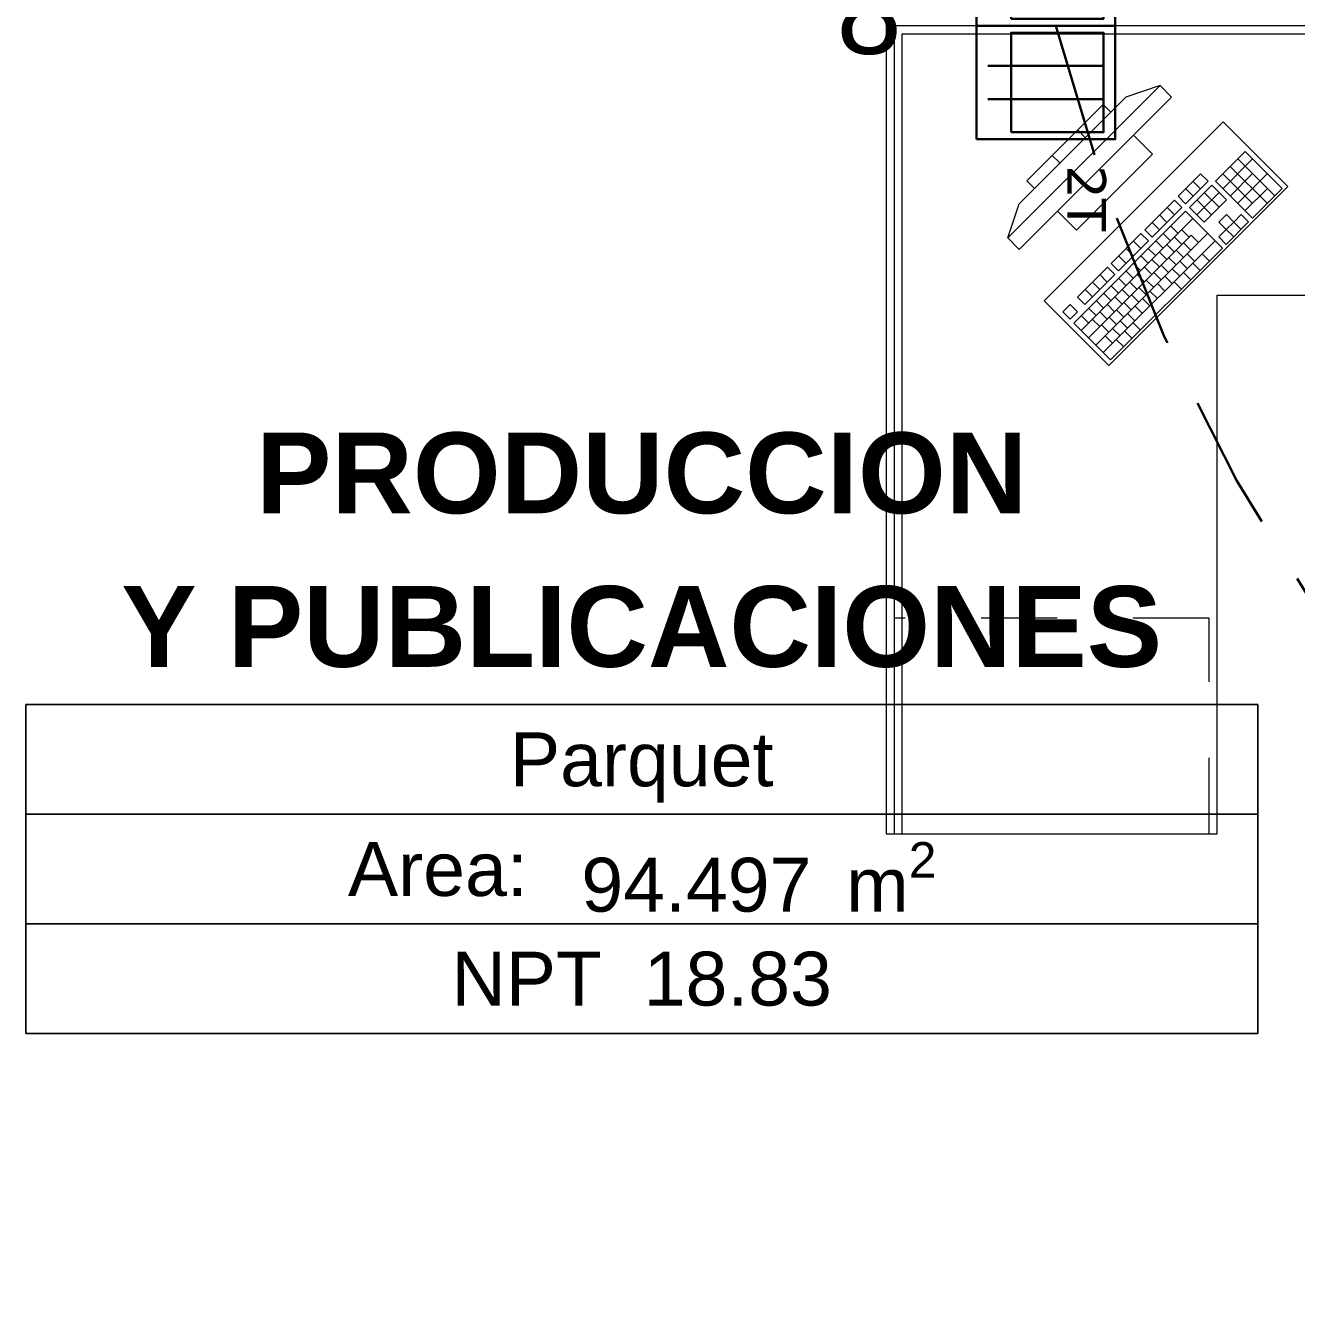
# Model space of a CAD drawing. Header units: inches. Extents: x -19 to 5698, y -728 to 92.
# Drawn here: x 409.863 to 412.223, y 10.026 to 12.412 of the extents above; entities that cross this region are included whole.
import ezdxf

# ---------------------------------------------------------------- set-up
doc = ezdxf.new("R2010")
doc.units = ezdxf.units.IN
doc.header["$MEASUREMENT"] = 0
doc.linetypes.add('HIDDEN', pattern=[0.375, 0.25, -0.125])
doc.linetypes.add('Rayas', pattern=[0.282222, 0.141111, -0.141111])
doc.layers.get('0').update_dxf_attribs({"color": 61})
doc.layers.add('00 conduct tomacorr', color=120, linetype='HIDDEN', lineweight=30)
doc.layers.add('00 IE LUZ EMERGENCIA', color=253, linetype='Continuous', lineweight=0)
doc.layers.add('02 _ ARQ _ ZON _ Espacio.3D', color=7, linetype='Continuous')
doc.layers.add('Interior - Mobiliario', color=7, linetype='Continuous')
doc.styles.add('Annotative', font='arial.ttf')
doc.styles.add('Estilo_Generado_1', font='swisseb.ttf')
doc.styles.add('Estilo_Generado_7', font='swisse.ttf')

# ---------------------------------------------------------------- blocks, each defined once
blk = doc.blocks.new('CAJA POP UP 6 MODULOS')
at = {"layer": '00 conduct tomacorr', "linetype": 'Continuous'}
for p, q in [((-0.095, -0.165), (-0.095, -0.0151)), ((-0.052, -0.165), (-0.052, -0.0151)), ((0.052, -0.165), (0.052, -0.0151)), ((0.095, -0.165), (0.095, -0.0151)), ((0, -0.165), (0, -0.18))]:
    blk.add_line(p, q, dxfattribs=at)
for points in [[(-0.147, 0), (0.147, 0), (0.147, -0.18), (-0.147, -0.18)], [(0, 0), (0.147, 0), (0.147, -0.18), (0, -0.18)]]:
    blk.add_lwpolyline(points, close=True, dxfattribs=at)
for points in [[(-0.138, -0.045), (-0.009, -0.045), (-0.009, -0.165), (-0.138, -0.165), (-0.138, -0.045)], [(0.009, -0.045), (0.138, -0.045), (0.138, -0.165), (0.009, -0.165), (0.009, -0.045)]]:
    blk.add_lwpolyline(points, dxfattribs=at)
at = {"color": 1, "insert": (-0.1807, -0.168), "char_height": 0.05, "attachment_point": 1, "rotation": 180}
blk.add_mtext_dynamic_manual_height_columns('{\\fVerdana|b0|i0|c0|p34;2T}', width=0.000481, gutter_width=0.1561, heights=[0], dxfattribs=at)

msp = doc.modelspace()

# ---------------------------------------------------------------- linework, layer by layer
at = {"layer": '00 conduct tomacorr'}
msp.add_arc((415.1527, 13.2687, 0.0002), 3.4836, 194.2309, 272.7392, dxfattribs=at)
at = {"layer": '02 _ ARQ _ ZON _ Espacio.3D', "color": 251, "linetype": 'Continuous', "lineweight": 13}
for p, q in [((412.151, 11.1523), (409.8634, 11.1523)), ((409.8634, 11.1523), (409.8634, 10.5416)), ((409.8634, 11.1523), (412.151, 11.1523)), ((409.8634, 10.9487), (409.8634, 11.1523)), ((412.151, 10.5416), (412.151, 11.1523)), ((412.151, 11.1523), (412.151, 10.9487)), ((412.151, 10.9487), (409.8634, 10.9487)), ((409.8634, 10.9487), (412.151, 10.9487)), ((409.8634, 10.7452), (409.8634, 10.9487)), ((412.151, 10.9487), (412.151, 10.7452)), ((412.151, 10.7452), (409.8634, 10.7452)), ((409.8634, 10.7452), (412.151, 10.7452)), ((409.8634, 10.5416), (409.8634, 10.7452)), ((412.151, 10.7452), (412.151, 10.5416)), ((409.8634, 10.5416), (412.151, 10.5416)), ((412.151, 10.5416), (409.8634, 10.5416))]:
    msp.add_line(p, q, dxfattribs=at)
at = {"layer": 'Interior - Mobiliario', "color": 175, "linetype": 'Continuous', "lineweight": 13}
for p, q in [((411.461, 12.4273), (411.461, 12.3973)), ((411.461, 12.3973), (411.461, 10.9123)), ((411.491, 10.9123), (411.491, 12.3973)), ((411.491, 12.3973), (412.776, 12.3973)), ((411.97, 12.3013), (411.6871, 12.0184)), ((411.97, 12.3013), (411.9063, 12.28)), ((411.9912, 12.28), (411.97, 12.3013)), ((411.7084, 11.9972), (411.9912, 12.28)), ((411.7084, 12.082), (411.9063, 12.28)), ((411.8639, 12.2659), (411.7225, 12.1245)), ((411.7366, 12.1103), (411.8781, 12.2518)), ((411.8781, 12.2518), (411.8639, 12.2659)), ((411.8309, 12.2046), (411.8168, 12.2188)), ((411.9205, 12.2093), (411.7791, 12.0679)), ((411.9558, 12.174), (411.9205, 12.2093)), ((411.7838, 12.1575), (411.7696, 12.1716)), ((411.8144, 12.0326), (411.9558, 12.174)), ((412.1279, 12.1789), (412.0726, 12.1236)), ((412.1965, 12.1104), (412.1279, 12.1789)), ((412.0863, 12.1098), (412.1417, 12.1652)), ((412.1688, 12.0827), (412.1002, 12.1512)), ((412.1827, 12.0965), (412.1141, 12.1651)), ((411.7225, 12.1245), (411.7366, 12.1103)), ((412.0451, 12.1372), (412.0035, 12.0957)), ((412.0172, 12.0819), (412.0588, 12.1235)), ((412.0449, 12.1096), (412.0312, 12.1234)), ((412.0588, 12.1235), (412.0451, 12.1372)), ((412.0726, 12.1236), (412.1411, 12.055)), ((412.1413, 12.0825), (412.0864, 12.1374)), ((412.1, 12.0961), (412.1415, 12.1377)), ((412.1137, 12.0824), (412.1691, 12.1378)), ((412.0311, 12.0958), (412.0174, 12.1095)), ((412.0656, 12.1166), (412.0241, 12.0751)), ((412.0378, 12.0614), (412.0793, 12.1029)), ((412.0792, 12.0754), (412.0518, 12.1028)), ((412.0931, 12.0892), (412.0656, 12.1166)), ((412.1274, 12.0687), (412.169, 12.1102)), ((412.1411, 12.055), (412.1965, 12.1104)), ((411.6871, 12.0184), (411.7084, 12.082)), ((411.9966, 12.0887), (411.9412, 12.0333)), ((412.0103, 12.075), (411.9966, 12.0887)), ((412.0035, 12.0957), (412.0172, 12.0819)), ((412.0654, 12.0615), (412.0379, 12.0889)), ((412.0515, 12.0477), (412.0931, 12.0892)), ((411.7791, 12.0679), (411.8144, 12.0326)), ((412.0172, 12.0682), (411.8095, 11.8604)), ((411.8232, 11.8467), (412.0309, 12.0544)), ((411.9549, 12.0196), (412.0103, 12.075)), ((411.9826, 12.0473), (411.9689, 12.061)), ((411.9965, 12.0612), (411.9827, 12.0749)), ((412.0857, 11.9996), (412.0172, 12.0682)), ((412.0241, 12.0751), (412.0515, 12.0477)), ((412.0929, 12.0616), (412.0791, 12.0478)), ((412.1066, 12.0479), (412.0929, 12.0616)), ((412.1205, 12.0618), (412.1066, 12.0479)), ((412.1342, 12.0481), (412.1205, 12.0618)), ((411.9412, 12.0333), (411.9549, 12.0196)), ((411.9688, 12.0335), (411.9551, 12.0472)), ((412.0032, 12.0268), (411.9895, 12.0405)), ((412.0238, 12.02), (412.0101, 12.0337)), ((412.0928, 12.0341), (412.0789, 12.0202)), ((412.0791, 12.0478), (412.0928, 12.0341)), ((412.0927, 12.0065), (412.1342, 12.0481)), ((412.0928, 12.0341), (412.1066, 12.0479)), ((412.1065, 12.0204), (412.0928, 12.0341)), ((412.1204, 12.0342), (412.1066, 12.0479)), ((411.6871, 12.0184), (411.7084, 11.9972)), ((411.8369, 11.833), (412.0273, 12.0234)), ((411.8506, 11.8193), (412.0583, 12.027)), ((411.8643, 11.8056), (412.072, 12.0133)), ((411.9343, 12.0264), (411.8789, 11.971)), ((411.8926, 11.9573), (411.948, 12.0127)), ((411.9341, 11.9989), (411.9204, 12.0126)), ((411.948, 12.0127), (411.9343, 12.0264)), ((411.9755, 11.9991), (411.9618, 12.0128)), ((411.9893, 12.0129), (411.9756, 12.0266)), ((411.9961, 11.9923), (411.9824, 12.006)), ((412.01, 12.0061), (411.9963, 12.0198)), ((412.0271, 11.9959), (412.0134, 12.0096)), ((412.041, 12.0097), (412.0273, 12.0234)), ((412.0789, 12.0202), (412.0927, 12.0065)), ((411.878, 11.7919), (412.0857, 11.9996)), ((411.9065, 11.9712), (411.8927, 11.9849)), ((411.9203, 11.985), (411.9066, 11.9987)), ((411.9478, 11.9714), (411.9341, 11.9851)), ((411.9616, 11.9852), (411.9479, 11.9989)), ((411.9823, 11.9784), (411.9686, 11.9921)), ((411.9995, 11.9682), (411.9857, 11.9819)), ((412.0133, 11.982), (411.9996, 11.9957)), ((412.0339, 11.9752), (412.0202, 11.9889)), ((412.0615, 11.9754), (412.0478, 11.9891)), ((411.872, 11.9641), (411.8166, 11.9087)), ((411.8857, 11.9504), (411.872, 11.9641)), ((411.8789, 11.971), (411.8926, 11.9573)), ((411.9201, 11.9437), (411.9064, 11.9574)), ((411.9339, 11.9575), (411.9202, 11.9712)), ((411.9546, 11.9507), (411.9409, 11.9644)), ((411.9684, 11.9646), (411.9547, 11.9783)), ((411.9856, 11.9543), (411.9719, 11.968)), ((412.0062, 11.9475), (411.9925, 11.9612)), ((412.0201, 11.9614), (412.0064, 11.9751)), ((412.0442, 11.9581), (412.0305, 11.9718)), ((411.8303, 11.895), (411.8857, 11.9504)), ((411.858, 11.9227), (411.8443, 11.9364)), ((411.8718, 11.9365), (411.8581, 11.9503)), ((411.9063, 11.9298), (411.8925, 11.9435)), ((411.9269, 11.923), (411.9132, 11.9367)), ((411.9407, 11.9369), (411.927, 11.9506)), ((411.9579, 11.9266), (411.9442, 11.9403)), ((411.9718, 11.9405), (411.958, 11.9542)), ((411.9785, 11.9198), (411.9648, 11.9335)), ((411.9924, 11.9337), (411.9787, 11.9474)), ((412.0096, 11.9234), (411.9959, 11.9371)), ((412.0269, 11.9407), (412.0132, 11.9545)), ((411.8166, 11.9087), (411.8303, 11.895)), ((411.8441, 11.9088), (411.8304, 11.9226)), ((411.8786, 11.9021), (411.8648, 11.9158)), ((411.8924, 11.916), (411.8787, 11.9297)), ((411.8992, 11.8953), (411.8855, 11.909)), ((411.913, 11.9092), (411.8993, 11.9229)), ((411.9302, 11.8989), (411.9165, 11.9126)), ((411.9441, 11.9128), (411.9303, 11.9265)), ((411.9647, 11.906), (411.951, 11.9197)), ((411.8027, 11.8949), (411.7889, 11.881)), ((411.8164, 11.8812), (411.8027, 11.8949)), ((411.8509, 11.8744), (411.8371, 11.8881)), ((411.8647, 11.8883), (411.851, 11.902)), ((411.8853, 11.8815), (411.8716, 11.8952)), ((411.9025, 11.8712), (411.8888, 11.8849)), ((411.9164, 11.8851), (411.9027, 11.8988)), ((411.937, 11.8783), (411.9233, 11.892)), ((411.9509, 11.8921), (411.9371, 11.9059)), ((411.7889, 11.881), (411.8026, 11.8673)), ((411.8026, 11.8673), (411.8164, 11.8812)), ((411.837, 11.8606), (411.8233, 11.8743)), ((411.8577, 11.8538), (411.8439, 11.8675)), ((411.8715, 11.8676), (411.8578, 11.8814)), ((411.8887, 11.8574), (411.875, 11.8711)), ((411.9093, 11.8506), (411.8956, 11.8643)), ((411.9232, 11.8644), (411.9094, 11.8782)), ((411.9334, 11.8473), (411.9197, 11.861)), ((411.8095, 11.8604), (411.878, 11.7919)), ((411.8748, 11.8435), (411.8611, 11.8573)), ((411.8955, 11.8368), (411.8817, 11.8505)), ((411.9178, 11.8317), (411.9041, 11.8454)), ((411.8816, 11.8229), (411.8679, 11.8366)), ((411.9023, 11.8161), (411.8885, 11.8298)), ((411.461, 10.9123), (411.491, 10.9123))]:
    msp.add_line(p, q, dxfattribs=at)
at = {"layer": 'Interior - Mobiliario', "color": 175, "linetype": 'Rayas', "lineweight": 13}
for p, q in [((412.061, 11.3123), (411.476, 11.3123)), ((412.061, 10.9123), (412.061, 11.3123))]:
    msp.add_line(p, q, dxfattribs=at)
at = {"layer": 'Interior - Mobiliario', "color": 175, "linetype": 'Continuous', "lineweight": 13, "flags": 128}
for points in [[(411.476, 12.4123), (411.476, 10.9123), (412.076, 10.9123), (412.076, 11.9123), (412.776, 11.9123), (412.776, 12.4123)], [(411.7543, 11.9017), (411.8745, 11.7815), (412.2069, 12.1139), (412.0867, 12.2341)]]:
    msp.add_lwpolyline(points, close=True, dxfattribs=at)

# ---------------------------------------------------------------- block references
at = {"layer": '00 conduct tomacorr', "xscale": 1.432830642179531, "yscale": 1.432830642179531, "zscale": 1.432830642179531, "rotation": 89.99999999999997}
msp.add_blockref('CAJA POP UP 6 MODULOS', (411.6286, 12.4123), dxfattribs=at)

# ---------------------------------------------------------------- texts
at = {"layer": '00 IE LUZ EMERGENCIA', "style": 'Annotative'}
msp.add_attdef('8', (411.3689, 12.36, -0.0001), '', height=0.1562, dxfattribs=at)
at = {"layer": '02 _ ARQ _ ZON _ Espacio.3D', "color": 251, "lineweight": 25, "attachment_point": 2}
for s, insert, char_height, style in [('\\A1;{\\pqc;\\pt0;\\fSwis721 Ex BT|b1|i0|c0|p34;PRODUCCION}', (411.0072, 11.6572), 0.15, 'Estilo_Generado_1'), ('\\A1;{\\pqc;\\pt0;\\fSwis721 Ex BT|b1|i0|c0|p34;Y PUBLICACIONES}', (411.0072, 11.3722), 0.15, 'Estilo_Generado_1'), ('\\A1;{\\pqc;\\pt0;\\fSwis721 Ex BT|b0|i0|c238|p34;Parquet}', (411.0072, 11.1005), 0.1, 'Estilo_Generado_7'), ('\\A1;{\\pqc;\\pt0;\\fSwis721 Ex BT|b0|i0|c238|p34;Area: }', (410.6287, 10.8969), 0.1, 'Estilo_Generado_7'), ('\\A1;{\\pqc;\\pt0,0.3;\\fSwis721 Ex BT|b0|i0|c238|p34;94.497\\fSwis721 Ex BT|b0|i0|c238|p34;\\A1{\\H.66x;\\S^  ;}\\fSwis721 Ex BT|b0|i0|c238|p34; m\\fSwis721 Ex BT|b0|i0|c238|p34;\\A1{\\H.66x;\\S2^  ;}}', (411.2248, 10.8969), 0.1, 'Estilo_Generado_7'), ('\\A1;{\\pqc;\\pt0;\\fSwis721 Ex BT|b0|i0|c238|p34;NPT  18.83}', (411.0072, 10.6934), 0.1, 'Estilo_Generado_7')]:
    msp.add_mtext(s, dxfattribs=dict(at, insert=insert, char_height=char_height, style=style))

doc.saveas('drawing.dxf')
